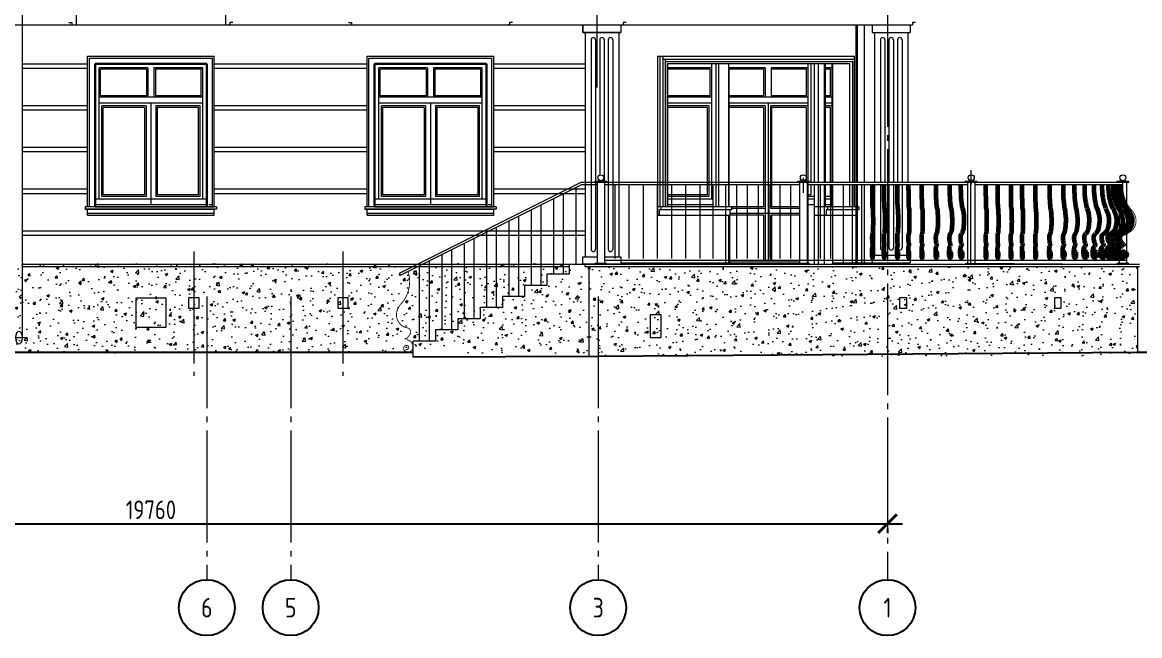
# Model space of a CAD drawing. Header units: millimetres. Extents: x -133165 to 20117, y 15722 to 63536.
# Drawn here: x -79792 to -64805, y 43335 to 51559 of the extents above; entities that cross this region are included whole.
import ezdxf
from ezdxf.enums import TextEntityAlignment as Align

# ---------------------------------------------------------------- set-up
doc = ezdxf.new("R2010")
doc.units = ezdxf.units.MM
doc.header["$PDMODE"] = 3
doc.linetypes.add('GOST2.303 5', pattern=[24, 20, -1.5, 1, -1.5])
doc.layers.get('0').update_dxf_attribs({"lineweight": 15})
doc.layers.get('DefPoints').update_dxf_attribs({"color": 41, "lineweight": 15})
for name, color, linetype, lineweight in [('axis', 7, 'GOST2.303 5', 9), ('doors', 32, 'Continuous', 15), ('friz', 173, 'Continuous', 15), ('wall', 5, 'Continuous', 60)]:
    doc.layers.add(name, color=color, linetype=linetype, lineweight=lineweight)
for name, color, linetype in [('balustrade', 60, 'Continuous'), ('c1', 33, 'Continuous'), ('dim', 250, 'Continuous')]:
    doc.layers.add(name, color=color, linetype=linetype)
doc.styles.add('GOST 2.304', font='CS_Gost2304.shx')
doc.dimstyles.new('SPDS', dxfattribs={"dimscale": 50, "dimtxt": 2.5, "dimasz": 2.5, "dimexe": 1.25, "dimexo": 0.625, "dimtad": 1, "dimdec": 0, "dimrnd": 0.001, "dimtxsty": 'GOST 2.304', "dimblk": 'ARCHTICK', "dimcen": 2.5, "dimdle": 2, "dimadec": 4, "dimazin": 2, "dimtfac": 0.75, "dimtdec": 0, "dimtmove": 1, "dimatfit": 3, "dimfxl": 1, "dimtolj": 1, "dimarcsym": 0})

# ---------------------------------------------------------------- blocks, each defined once
blk = doc.blocks.new('_ArchTick')
at = {"color": 0, "linetype": 'ByBlock', "const_width": 0.15}
blk.add_lwpolyline([(-0.5, -0.5), (0.5, 0.5)], dxfattribs=at)
blk = doc.blocks.new('*D872')
at = {"layer": 'DefPoints', "color": 0, "lineweight": 0, "ltscale": 10}
for p in [(-87947, 44835), (-68187, 44835), (-68187, 44835)]:
    blk.add_point(p, dxfattribs=at)
at = {"layer": 'dim', "color": 0, "lineweight": -2, "ltscale": 10}
for p, q in [((-88147, 44835), (-67987, 44835)), ((-87947, 44897), (-87947, 44960)), ((-68187, 44772), (-68187, 44710))]:
    blk.add_line(p, q, dxfattribs=at)
at = {"layer": 'dim', "color": 0, "lineweight": -2, "ltscale": 10, "xscale": 250, "yscale": 250, "zscale": 250, "rotation": 180}
blk.add_blockref('_ArchTick', (-87947, 44835), dxfattribs=at)
at = {"layer": 'dim', "color": 0, "lineweight": -2, "ltscale": 10, "xscale": 250, "yscale": 250, "zscale": 250}
blk.add_blockref('_ArchTick', (-68187, 44835), dxfattribs=at)
at = {"layer": 'dim', "color": 0, "ltscale": 10, "insert": (-78067, 45022), "char_height": 250, "attachment_point": 5, "style": 'GOST 2.304'}
blk.add_mtext('\\A1;19760', dxfattribs=at)
blk = doc.blocks.new('A$C5A567AD7')
at = {"layer": 'wall', "color": 251, "ltscale": 100, "const_width": 10}
blk.add_lwpolyline([(89, 0, -0.185604), (4, -272, 0.164154), (-63, -391, 0.401799), (62, -567, -0.487781), (98, -637, -0.054114), (65, -680, 0.566041), (70, -710, -0.405124), (127, -804, -0.498628), (39, -842, -0.46591), (30, -781, -0.316922), (68, -776, -0.956284), (45, -817)], format="xyb", dxfattribs=at)

msp = doc.modelspace()

# ---------------------------------------------------------------- hatches: boundary and pattern name
at = {"ltscale": 10}
h = msp.add_hatch(dxfattribs=at)
h.set_pattern_fill('AR-CONC', color=256, scale=2, style=0)
h.set_pattern_definition([(50, (-6670.33, 41.6), (364.3693, -31.8782), [38.1, -419.1]), (355, (-6670.33, 41.6), (-70.4857, 382.1133), [30.48, -335.28]), (100.451, (-6639.97, 38.95), (293.885, 350.2334), [32.38, -356.18]), (46.1842, (-6670.33, 143.2), (542.158, -84.0847), [57.15, -628.65]), (96.6356, (-6625.15, 136.2), (474.8085, 494.851), [48.57, -534.27]), (351.184, (-6670.33, 143.2), (474.8092, 494.8502), [45.72, -502.92]), (21, (-6619.53, 117.8), (303.2298, -204.531), [38.1, -419.1]), (326, (-6619.53, 117.8), (123.604, 368.376), [30.48, -335.28]), (71.4514, (-6594.26, 100.76), (426.833, 163.8457), [32.38, -356.18]), (37.5, (-6670.33, 41.6), (6.1772, 169.11008), [0, -331.216, 0, -340.36, 0, -336.55]), (7.5, (-6670.33, 41.6), (133.63933, 200.36115), [0, -194.056, 0, -323.596, 0, -128.27]), (327.5, (-6783.62, 41.6), (271.1812, -11.45749), [0, -127, 0, -396.24, 0, -525.78]), (317.5, (-6834.42, 41.6), (296.25836, 50.853), [0, -165.1, 0, -263.144, 0, -373.38])])
h.paths.add_polyline_path([(-80449.1, 48326.2), (-72154.5, 48326.2), (-72154.5, 47126.2), (-80449.1, 47126.2)])
h = msp.add_hatch(dxfattribs=at)
h.set_pattern_fill('AR-CONC', color=256, scale=2, style=0)
h.set_pattern_definition([(50, (-6668.25, 0), (364.3693, -31.8782), [38.1, -419.1]), (355, (-6668.25, 0), (-70.4857, 382.1133), [30.48, -335.28]), (100.451, (-6637.9, -2.66), (293.885, 350.2334), [32.38, -356.18]), (46.1842, (-6668.25, 101.6), (542.158, -84.0847), [57.15, -628.65]), (96.6356, (-6623.07, 94.6), (474.8085, 494.851), [48.57, -534.27]), (351.184, (-6668.25, 101.6), (474.8092, 494.8502), [45.72, -502.92]), (21, (-6617.45, 76.2), (303.2298, -204.531), [38.1, -419.1]), (326, (-6617.45, 76.2), (123.604, 368.376), [30.48, -335.28]), (71.4514, (-6592.18, 59.16), (426.833, 163.8457), [32.38, -356.18]), (37.5, (-6668.25, 0), (6.1772, 169.11008), [0, -331.216, 0, -340.36, 0, -336.55]), (7.5, (-6668.25, 0), (133.63933, 200.36115), [0, -194.056, 0, -323.596, 0, -128.27]), (327.5, (-6781.53, 0), (271.1812, -11.45749), [0, -127, 0, -396.24, 0, -525.78]), (317.5, (-6832.33, 0), (296.25836, 50.853), [0, -165.1, 0, -263.144, 0, -373.38])])
h.paths.add_polyline_path([(-72152.4, 48284.6), (-64835.1, 48284.6), (-64835.1, 47084.6), (-72152.4, 47084.6)])

# ---------------------------------------------------------------- linework, layer by layer
for p, q in [((-79792.1, 47331.3), (-79792.1, 55456.7)), ((-79067.2, 51524.6), (-79067.2, 51944.3)), ((-77067.6, 51944.3), (-77067.6, 51524.6)), ((-79167.2, 51558.6), (-79127.2, 51558.6)), ((-79127.2, 51558.6), (-79127.2, 51524.6)), ((-76967.6, 51558.6), (-77007.6, 51558.6)), ((-77007.6, 51558.6), (-77007.6, 51524.6)), ((-75417.2, 51558.6), (-75377.2, 51558.6)), ((-75377.2, 51558.6), (-75377.2, 51524.6)), ((-73217.6, 51558.6), (-73257.6, 51558.6)), ((-73257.6, 51558.6), (-73257.6, 51524.6)), ((-71692.4, 51558.6), (-71732.4, 51558.6)), ((-71732.4, 51558.6), (-71732.4, 51524.6)), ((-67812.4, 51558.6), (-67852.4, 51558.6)), ((-67852.4, 51558.6), (-67852.4, 51524.6)), ((-88632.4, 51524.6), (-67852.4, 51524.6)), ((-85717.4, 51524.6), (-71732.4, 51524.6)), ((-79127.2, 51524.6), (-79107.2, 51524.6)), ((-77007.6, 51524.6), (-77027.6, 51524.6)), ((-75377.2, 51524.6), (-75357.2, 51524.6)), ((-73257.6, 51524.6), (-73277.6, 51524.6)), ((-72272.4, 51524.6), (-72272.4, 51424.6)), ((-72272.4, 51424.6), (-71762.4, 51424.6)), ((-72242.4, 51424.6), (-72242.4, 48414.6)), ((-71792.4, 51424.6), (-71792.4, 48414.6)), ((-71762.4, 51524.6), (-71762.4, 51424.6)), ((-68612.4, 51524.6), (-68612.4, 49414.6)), ((-68587.8, 49414.6), (-68587.8, 51524.6)), ((-68497.8, 49414.6), (-68497.8, 51524.6)), ((-68392.4, 51524.6), (-68392.4, 51424.6)), ((-68392.4, 51424.6), (-67882.4, 51424.6)), ((-68362.4, 51424.6), (-68362.4, 49414.6)), ((-67912.4, 51424.6), (-67912.4, 49414.6)), ((-67882.4, 51524.6), (-67882.4, 51424.6)), ((-72162.4, 51324.6), (-72162.4, 48514.6)), ((-72102.4, 51324.6), (-72102.4, 48514.6)), ((-72047.4, 51324.6), (-72047.4, 49511.7)), ((-71987.4, 51324.6), (-71987.4, 49429)), ((-71932.4, 51324.6), (-71932.4, 48514.6)), ((-71872.4, 51324.6), (-71872.4, 49234.6)), ((-68282.4, 51324.6), (-68282.4, 49414.6)), ((-68222.4, 51324.6), (-68222.4, 49414.6)), ((-68167.4, 51324.6), (-68167.4, 49414.6)), ((-68107.4, 51324.6), (-68107.4, 49414.6)), ((-68052.4, 51324.6), (-68052.4, 49414.6)), ((-67992.4, 51324.6), (-67992.4, 49414.6)), ((-79792.1, 51004.6), (-78917.4, 51004.6)), ((-77217.4, 51004.6), (-75167.4, 51004.6)), ((-73467.4, 51004.6), (-72242.4, 51004.6)), ((-71270.7, 51104.6), (-71270.7, 49074.6)), ((-71141.9, 51004.6), (-71141.9, 49084.6)), ((-68691.3, 51004.6), (-71141.9, 51004.6)), ((-70491.1, 51004.6), (-70491.1, 49084.6)), ((-70454.4, 51004.6), (-70454.4, 49084.6)), ((-70321.1, 51004.6), (-70321.1, 49084.6)), ((-69168.2, 49414.6), (-69168.2, 51004.6)), ((-69110.8, 49414.6), (-69110.8, 51004.6)), ((-69031, 49414.6), (-69031, 51004.6)), ((-68918.9, 49414.6), (-68918.9, 51004.6)), ((-68691.3, 49414.6), (-68691.3, 51004.6)), ((-79792.1, 50944.6), (-78917.4, 50944.6)), ((-77217.4, 50944.6), (-75167.4, 50944.6)), ((-73467.4, 50944.6), (-72242.4, 50944.6)), ((-79792.1, 50444.6), (-78917.4, 50444.6)), ((-79792.1, 50384.6), (-78917.4, 50384.6)), ((-77217.4, 50444.6), (-75167.4, 50444.6)), ((-77217.4, 50384.6), (-75167.4, 50384.6)), ((-73467.4, 50444.6), (-72242.4, 50444.6)), ((-73467.4, 50384.6), (-72242.4, 50384.6)), ((-79792.1, 49884.6), (-78917.4, 49884.6)), ((-79792.1, 49824.6), (-78917.4, 49824.6)), ((-77217.4, 49884.6), (-75167.4, 49884.6)), ((-77217.4, 49824.6), (-75167.4, 49824.6)), ((-73467.4, 49884.6), (-72242.4, 49884.6)), ((-73467.4, 49824.6), (-72242.4, 49824.6)), ((-69315.5, 49274.6), (-69315.5, 49474.6)), ((-67063.9, 49374.6), (-67063.9, 49574.6)), ((-79792.1, 49324.6), (-78917.4, 49324.6)), ((-77217.4, 49324.6), (-75167.4, 49324.6)), ((-74734, 48195.4), (-72295.5, 49414.6)), ((-74720.9, 48168.4), (-72288.4, 49384.6)), ((-73467.4, 49324.6), (-72242.4, 49324.6)), ((-72367.4, 49345.1), (-72367.4, 48314.6)), ((-72295.5, 49414.6), (-65029.7, 49414.6)), ((-72288.4, 49384.6), (-72082.5, 49384.6)), ((-72035.5, 49434.6), (-72112.5, 49424.6)), ((-71952.5, 49424.6), (-72112.5, 49424.6)), ((-72112.5, 49414.6), (-72112.5, 49424.6)), ((-71952.5, 49414.6), (-72112.5, 49414.6)), ((-72082.5, 49414.6), (-72082.5, 48324.6)), ((-71952.5, 49424.6), (-72032.5, 49434.6)), ((-71982.5, 49414.6), (-71982.5, 48324.6)), ((-71982.5, 49384.6), (-69365.5, 49384.6)), ((-71952.5, 49414.6), (-71952.5, 49424.6)), ((-71845.7, 49384.6), (-71845.7, 48391)), ((-71655.7, 49384.6), (-71655.7, 48391)), ((-71465.7, 49384.6), (-71465.7, 48391)), ((-71275.7, 49384.6), (-71275.7, 48391)), ((-71085.7, 49384.6), (-71085.7, 48391)), ((-70895.7, 49384.6), (-70895.7, 48391)), ((-70705.7, 49384.6), (-70705.7, 48391)), ((-70529.2, 49384.6), (-70529.2, 48391)), ((-70361.1, 49384.6), (-70361.1, 48334.6)), ((-70213.2, 49384.6), (-70213.2, 48391)), ((-70069.6, 49384.6), (-70069.6, 48391)), ((-69921.8, 49384.6), (-69921.8, 48391)), ((-69778.2, 49384.6), (-69778.2, 48391)), ((-69630.5, 49384.6), (-69630.5, 48391)), ((-69486.8, 49384.6), (-69486.8, 48391)), ((-69318.5, 49434.6), (-69395.5, 49424.6)), ((-69235.5, 49424.6), (-69395.5, 49424.6)), ((-69395.5, 49414.6), (-69395.5, 49424.6)), ((-69235.5, 49414.6), (-69395.5, 49414.6)), ((-69365.5, 49414.6), (-69365.5, 48324.6)), ((-69235.5, 49424.6), (-69315.5, 49434.6)), ((-69265.5, 49414.6), (-69265.5, 48324.6)), ((-69265.5, 49384.6), (-67113.9, 49384.6)), ((-69235.5, 49414.6), (-69235.5, 49424.6)), ((-69168.2, 48314.6), (-69168.2, 49384.6)), ((-69110.8, 48314.6), (-69110.8, 49384.6)), ((-69090.2, 49384.6, 6.9), (-69090.2, 48391, 6.9)), ((-69031, 48314.6), (-69031, 49384.6)), ((-68950.2, 49384.6, 6.9), (-68950.2, 48391, 6.9)), ((-68918.9, 49084.6), (-68918.9, 49384.6)), ((-68784.1, 49384.6), (-68784.1, 48314.6)), ((-68691.3, 49084.6), (-68691.3, 49384.6)), ((-68660.1, 49384.6), (-68660.1, 48314.6)), ((-68612.4, 49384.6), (-68612.4, 49084.6)), ((-68587.8, 48334.6), (-68587.8, 49384.6)), ((-68536.1, 49384.6), (-68536.1, 48314.6)), ((-68497.8, 48334.6), (-68497.8, 49384.6)), ((-68362.4, 49384.6), (-68362.4, 49144.6)), ((-68282.4, 49384.6), (-68282.4, 49144.6)), ((-68222.4, 49384.6), (-68222.4, 49144.6)), ((-68167.4, 49384.6), (-68167.4, 49144.6)), ((-68107.4, 49384.6), (-68107.4, 49144.6)), ((-68052.4, 49384.6), (-68052.4, 49144.6)), ((-67992.4, 49384.6), (-67992.4, 49144.6)), ((-67912.4, 49384.6), (-67912.4, 49144.6)), ((-67066.9, 49434.6), (-67143.9, 49424.6)), ((-66983.9, 49424.6), (-67143.9, 49424.6)), ((-67143.9, 49414.6), (-67143.9, 49424.6)), ((-66983.9, 49414.6), (-67143.9, 49414.6)), ((-67113.9, 49414.6), (-67113.9, 48324.6)), ((-67070.2, 48323.8), (-67070.2, 49414.6)), ((-66983.9, 49424.6), (-67063.9, 49434.6)), ((-67013.9, 49414.6), (-67013.9, 48324.6)), ((-67013.9, 49384.6), (-65029.7, 49384.6)), ((-66983.9, 49414.6), (-66983.9, 49424.6)), ((-65032.7, 49434.6), (-65109.7, 49424.6)), ((-64949.7, 49424.6), (-65109.7, 49424.6)), ((-65109.7, 49414.6), (-65109.7, 49424.6)), ((-64949.7, 49414.6), (-65109.7, 49414.6)), ((-65079.7, 49384.6), (-65079.7, 48324.6)), ((-64949.7, 49424.6), (-65029.7, 49434.6)), ((-65029.7, 49384.6), (-65029.7, 49414.6)), ((-64979.7, 49414.6), (-64979.7, 48324.6)), ((-64949.7, 49414.6), (-64949.7, 49424.6)), ((-79792.1, 49264.6), (-78917.4, 49264.6)), ((-77217.4, 49264.6), (-75167.4, 49264.6)), ((-73467.4, 49264.6), (-72242.4, 49264.6)), ((-72667.4, 49195.1), (-72667.4, 48184.6)), ((-72537.4, 49260.1), (-72537.4, 48184.6)), ((-71872.4, 49304.6), (-71872.4, 48514.6)), ((-68918.9, 48314.6), (-68918.9, 49194.6)), ((-68362.4, 49194.6), (-68362.4, 48434.6)), ((-68282.4, 49194.6), (-68282.4, 48534.6)), ((-68222.4, 49194.6), (-68222.4, 48534.6)), ((-68167.4, 49194.6), (-68167.4, 48534.6)), ((-68107.4, 49194.6), (-68107.4, 48534.6)), ((-68052.4, 49194.6), (-68052.4, 48534.6)), ((-67992.4, 49194.6), (-67992.4, 48534.6)), ((-67912.4, 49194.6), (-67912.4, 48434.6)), ((-78947.4, 49084.8), (-78947.4, 49054.8)), ((-78817.4, 49084.6), (-78947.4, 49084.6)), ((-77187.4, 49084.6), (-78947.4, 49084.6)), ((-77917.4, 49054.8), (-78947.4, 49054.8)), ((-77187.4, 49054.8), (-78947.4, 49054.8)), ((-78947.4, 49054.6), (-77217.4, 49054.6)), ((-78817.4, 49084.6), (-77317.4, 49084.6)), ((-77317.4, 49084.6), (-77217.4, 49084.6)), ((-77187.4, 49084.8), (-77187.4, 49054.8)), ((-75197.4, 49084.6), (-75197.4, 49054.6)), ((-73437.4, 49084.5), (-75197.4, 49084.5)), ((-73437.4, 49054.6), (-75197.4, 49054.6)), ((-75197.4, 49054.5), (-73467.4, 49054.5)), ((-75067.4, 49084.6), (-75167.4, 49084.6)), ((-75167.4, 49054.6), (-73467.4, 49054.6)), ((-75067.4, 49084.6), (-73567.4, 49084.6)), ((-73567.4, 49084.6), (-73467.4, 49084.6)), ((-73437.4, 49084.6), (-73437.4, 49054.6)), ((-72967.4, 49045.1), (-72967.4, 48034.6)), ((-72837.4, 49110.1), (-72837.4, 48034.6)), ((-70281.1, 49084.6), (-71270.7, 49084.6)), ((-71270.7, 49084.6), (-71270.7, 48974.6)), ((-71250.7, 49044.6), (-71250.7, 48974.6)), ((-70281.1, 49044.6), (-71250.7, 49044.6)), ((-71240.7, 49154.6), (-71240.7, 49084.6)), ((-71226.8, 49084.6), (-71226.8, 49044.6)), ((-71201.4, 49154.6), (-71201.4, 49084.6)), ((-71171.6, 49154.6), (-71171.6, 49084.6)), ((-71141.9, 49154.6), (-71141.9, 49084.6)), ((-70301.1, 49044.6), (-70301.1, 48974.6)), ((-70281.1, 49084.6), (-70281.1, 49044.6)), ((-69615.1, 49144.6), (-69615.1, 49144.6)), ((-69609.1, 49144.6), (-69609.1, 49144.6)), ((-68572.4, 49084.6), (-69168.2, 49084.6)), ((-68572.4, 49044.6), (-69011, 49044.6)), ((-69011, 49044.6), (-69011, 48974.6)), ((-68991, 49084.6), (-68991, 49044.6)), ((-68612.4, 49144.6), (-68612.4, 49024.6)), ((-68612.4, 49144.6), (-68612.4, 48334.6)), ((-68592.4, 49044.6), (-68592.4, 48974.6)), ((-68572.4, 49084.6), (-68572.4, 49044.6)), ((-78917.4, 48999.6), (-77217.4, 48999.6)), ((-78917.4, 48974.6), (-77217.4, 48974.6)), ((-75167.4, 48999.6), (-73467.4, 48999.6)), ((-75167.4, 48974.6), (-73467.4, 48974.6)), ((-73267.4, 48895.1), (-73267.4, 47884.6)), ((-73137.4, 48960.1), (-73137.4, 47884.6)), ((-71270.7, 48974.6), (-70301.1, 48974.6)), ((-70321.1, 48974.6), (-70321.1, 48334.6)), ((-69168.2, 48974.6), (-68592.4, 48974.6)), ((-79792.1, 48764.6), (-72242.4, 48764.6)), ((-73567.4, 48745.1), (-73567.4, 47734.6)), ((-73437.4, 48810.1), (-73437.4, 47734.6)), ((-79792.1, 48704.6), (-72242.4, 48704.6)), ((-73867.4, 48595.1), (-73867.4, 47584.6)), ((-73737.4, 48660.1), (-73737.4, 47584.6)), ((-74167.4, 48445.1), (-74167.4, 47434.6)), ((-74037.4, 48510.1), (-74037.4, 47434.6)), ((-68392.4, 48434.6), (-68392.4, 48334.6)), ((-68392.4, 48434.6), (-67882.4, 48434.6)), ((-67882.4, 48434.6), (-67882.4, 48334.6)), ((-79792.1, 48314.6), (-64805.1, 48314.6)), ((-79792.1, 48284.6), (-72452.4, 48284.6)), ((-74467.4, 48295.1), (-74467.4, 47284.6)), ((-74337.4, 48360.1), (-74337.4, 47284.6)), ((-72242.5, 48284.6), (-72242.5, 48314.6)), ((-72242.5, 48284.6), (-64805.1, 48284.6)), ((-72192.4, 48284.6), (-72192.4, 47083.6)), ((-72182.4, 48284.6), (-64805.1, 48284.6)), ((-71982.5, 48371), (-64979.7, 48371)), ((-71762.4, 48334.6), (-69365.5, 48334.6)), ((-68925.8, 48334.6), (-67912.4, 48334.6)), ((-68392.4, 48334.6), (-67882.4, 48334.6)), ((-67139.8, 48328.4), (-65185.1, 48317.8)), ((-64835.1, 48284.6), (-64835.1, 47134.6)), ((-74720.9, 48168.4), (-74734, 48195.4)), ((-73052.4, 47884.6), (-73352.4, 47884.6)), ((-73352.4, 47884.6), (-73352.4, 47734.6)), ((-73352.4, 47734.6), (-73652.4, 47734.6)), ((-73652.4, 47734.6), (-73652.4, 47584.6)), ((-73652.4, 47584.6), (-73952.4, 47584.6)), ((-73952.4, 47584.6), (-73952.4, 47434.6)), ((-73952.4, 47434.6), (-74252.4, 47434.6)), ((-74252.4, 47434.6), (-74252.4, 47284.6)), ((-79922.9, 47331.3), (-79747.9, 47331.3)), ((-79762.1, 47238.4), (-79762.1, 47238)), ((-74252.4, 47284.6), (-74552.4, 47284.6)), ((-74552.4, 47284.6), (-74552.4, 47074.6)), ((-74552.4, 47284.6), (-74552.4, 47074.6))]:
    msp.add_line(p, q, dxfattribs=at)
for points in [[(-72272.4, 51524.6), (-71762.4, 51524.6), (-71762.4, 51424.6), (-72272.4, 51424.6)], [(-71952.5, 49424.6), (-72112.5, 49424.6), (-72112.5, 49414.6), (-71952.5, 49414.6)], [(-69235.5, 49424.6), (-69395.5, 49424.6), (-69395.5, 49414.6), (-69235.5, 49414.6)], [(-66983.9, 49424.6), (-67143.9, 49424.6), (-67143.9, 49414.6), (-66983.9, 49414.6)], [(-64949.7, 49424.6), (-65109.7, 49424.6), (-65109.7, 49414.6), (-64949.7, 49414.6)], [(-71952.5, 48324.6), (-72112.5, 48324.6), (-72112.5, 48314.6), (-71952.5, 48314.6)], [(-69235.5, 48324.6), (-69395.5, 48324.6), (-69395.5, 48314.6), (-69235.5, 48314.6)], [(-64949.7, 48324.6), (-65109.7, 48324.6), (-65109.7, 48314.6), (-64949.7, 48314.6)], [(-78267.4, 47864.6), (-77867.4, 47864.6), (-77867.4, 47464.6), (-78267.4, 47464.6)], [(-77562.4, 47724.6), (-77422.4, 47724.6), (-77422.4, 47864.6), (-77562.4, 47864.6)], [(-75562.4, 47724.6), (-75422.4, 47724.6), (-75422.4, 47864.6), (-75562.4, 47864.6)], [(-68027.4, 47724.6), (-67927.4, 47724.6), (-67927.4, 47864.6), (-68027.4, 47864.6)], [(-65947.8, 47724.6), (-65857.4, 47724.6), (-65857.4, 47864.6), (-65947.8, 47864.6)], [(-71372.4, 47334.6), (-71222.4, 47334.6), (-71222.4, 47634.6), (-71372.4, 47634.6)]]:
    msp.add_lwpolyline(points, close=True, dxfattribs=at)
at = {"ltscale": 10, "const_width": 11.5}
for points in [[(-65029.7, 49374.6, 0.185604), (-64931.8, 49062.1, -0.1641541), (-64854.9, 48924.7, -0.401799), (-64998.3, 48722.3, 0.4877809), (-65039.6, 48642.5, 0.054114), (-65001.4, 48593.1, -0.5660408), (-65007.5, 48557.8, 0.4051239), (-65072.6, 48450.1, 0.498628), (-64971.4, 48406.1, 0.4659096), (-64961.9, 48477, 0.3169223), (-65005.2, 48482.3, 0.9562841), (-64978.9, 48434.7)], [(-74617.3, 48220.2, -0.2477647), (-74695.6, 47801.4, 0.1641541), (-74772.4, 47664, 0.401799), (-74629, 47461.6, -0.4877809), (-74587.8, 47381.8, -0.054114), (-74625.9, 47332.4, 0.5660408), (-74619.9, 47297, -0.4051239), (-74554.7, 47189.4, -0.498628), (-74655.9, 47145.4, -0.4659096), (-74665.5, 47216.3, -0.3169223), (-74622.1, 47221.6, -0.9562841), (-74648.4, 47174)]]:
    msp.add_lwpolyline(points, format="xyb", dxfattribs=at)
at = {"ltscale": 10}
for points in [[(-71982.5, 48414.6), (-71762.4, 48414.6), (-71762.4, 48314.6), (-72272.4, 48314.6), (-72272.4, 48414.6), (-72082.5, 48414.6)], [(-73052.4, 47884.6), (-73052.4, 48034.6), (-72752.4, 48034.6), (-72752.4, 48184.6), (-72452.4, 48184.6), (-72452.4, 48314.6)]]:
    msp.add_lwpolyline(points, dxfattribs=at)
for centre in [(-72032.5, 49474.6), (-69315.5, 49474.6), (-67063.9, 49474.6), (-65029.7, 49474.6)]:
    msp.add_circle(centre, 40, dxfattribs=at)
for centre, start, end in [((-72132.4, 51324.6), 0, 180), ((-72017.4, 51324.6), 0, 180), ((-71902.4, 51324.6), 0, 180), ((-68252.4, 51324.6), 0, 180), ((-68137.4, 51324.6), 0, 180), ((-68022.4, 51324.6), 0, 180), ((-72132.4, 48514.6), 180, 0), ((-71902.4, 48514.6), 180, 0), ((-68252.4, 48534.6), 180, 0), ((-68137.4, 48534.6), 180, 0), ((-68022.4, 48534.6), 180, 0)]:
    msp.add_arc(centre, 30, start, end, dxfattribs=at)
at = {"ltscale": 10, "extrusion": (0, 0, -1)}
msp.add_ellipse((-79837.1, 47331.3), major_axis=(0, 83.7), ratio=0.5374582, start_param=3.1415927, end_param=9.424778, dxfattribs=at)
at = {"layer": 'axis', "color": 147, "lineweight": 0, "ltscale": 75}
for p, q in [((-72080.3, 50685), (-72080.3, 56187.8)), ((-68187.4, 55258.2), (-68187.4, 44084.6)), ((-77492.4, 48484.6), (-77492.4, 46819.1)), ((-75492.4, 48484.6), (-75492.4, 46819.1)), ((-77317.4, 47884.6), (-77317.4, 44084.6)), ((-76192.4, 47884.6), (-76192.4, 44084.6)), ((-72067.4, 47884.6), (-72067.4, 44084.6))]:
    msp.add_line(p, q, dxfattribs=at)
at = {"layer": 'axis', "color": 3, "linetype": 'Continuous', "lineweight": 25, "ltscale": 75}
for centre in [(-77317.4, 43709.6), (-76192.4, 43709.6), (-72067.4, 43709.6), (-68187.4, 43709.6)]:
    msp.add_circle(centre, 375, dxfattribs=at)
at = {"layer": 'c1', "color": 37, "ltscale": 100, "true_color": 0x826140}
for p, q in [((-78722.5, 49184.6), (-78726.4, 49184.6)), ((-74972.5, 49184.6), (-74976.4, 49184.6))]:
    msp.add_line(p, q, dxfattribs=at)
at = {"layer": 'doors', "ltscale": 100}
for p, q in [((-71139.3, 51004.6), (-71139.3, 50949.6)), ((-70549.2, 51004.6), (-70549.2, 49189.6)), ((-69256.9, 51004.6), (-69256.9, 48334.6)), ((-69214.5, 51004.6), (-69214.5, 49414.6)), ((-69025, 51004.6), (-69025, 50124.8)), ((-68935.4, 51004.6), (-68935.4, 50574.6)), ((-68935.4, 51004.6), (-68935.4, 49414.6)), ((-78762.4, 50554.6), (-78762.4, 50949.6)), ((-78107.4, 50949.6), (-78762.4, 50949.6)), ((-78762.4, 49189.6), (-78762.4, 50949.6)), ((-78742.4, 50574.6), (-78742.4, 50929.6)), ((-78127.4, 50929.6), (-78742.4, 50929.6)), ((-78127.4, 50929.6), (-78127.4, 50574.6)), ((-78107.4, 50949.6), (-78107.4, 50554.6)), ((-78027.4, 50949.6), (-78027.4, 50554.6)), ((-77372.4, 50949.6), (-78027.4, 50949.6)), ((-78007.4, 50929.6), (-78007.4, 50574.6)), ((-77391, 50929.6), (-78007.4, 50929.6)), ((-77392.4, 50574.6), (-77392.4, 50929.6)), ((-77372.4, 50474.6), (-77372.4, 50949.6)), ((-77372.4, 50554.6), (-77372.4, 50949.6)), ((-75012.4, 49189.6), (-75012.4, 50949.6)), ((-75012.4, 50554.6), (-75012.4, 50949.6)), ((-74357.4, 50949.6), (-75012.4, 50949.6)), ((-74992.4, 50574.6), (-74992.4, 50929.6)), ((-74377.4, 50929.6), (-74992.4, 50929.6)), ((-74377.4, 50929.6), (-74377.4, 50574.6)), ((-74357.4, 50949.6), (-74357.4, 50554.6)), ((-74277.4, 50949.6), (-74277.4, 50554.6)), ((-73622.4, 50949.6), (-74277.4, 50949.6)), ((-74257.4, 50929.6), (-74257.4, 50574.6)), ((-73641, 50929.6), (-74257.4, 50929.6)), ((-73642.4, 50574.6), (-73642.4, 50929.6)), ((-73622.4, 50554.6), (-73622.4, 50949.6)), ((-73622.4, 50474.6), (-73622.4, 50949.6)), ((-70549.2, 50949.6), (-71139.3, 50949.6)), ((-70569.2, 50929.6), (-71139.3, 50929.6)), ((-71139.3, 50929.6), (-71139.3, 49084.6)), ((-70569.2, 50929.6), (-70569.2, 50574.6)), ((-70321.1, 50949.6), (-69826.1, 50949.6)), ((-69826.1, 50949.6), (-70321.1, 50949.6)), ((-69848.6, 50929.6), (-70315.4, 50929.6)), ((-70315.4, 50929.6), (-70315.4, 49084.6)), ((-69848.6, 50929.6), (-69848.6, 50574.6)), ((-69826.1, 50949.6), (-69826.1, 50554.6)), ((-69746.1, 50949.6), (-69256.9, 50949.6)), ((-69256.9, 50949.6), (-69746.1, 50949.6)), ((-69746.1, 50949.6), (-69746.1, 50554.6)), ((-69276.9, 50929.6), (-69746.1, 50929.6)), ((-69276.9, 50929.6), (-69276.9, 50574.6)), ((-68935.4, 50949.6), (-69025, 50949.6)), ((-68955.4, 50929.6), (-69025, 50929.6)), ((-68955.4, 50929.6), (-68955.4, 50574.6)), ((-77372.4, 50554.6), (-78762.4, 50554.6)), ((-78127.4, 50574.6), (-78742.4, 50574.6)), ((-77392.4, 50574.6), (-78007.4, 50574.6)), ((-73622.4, 50554.6), (-75012.4, 50554.6)), ((-74377.4, 50574.6), (-74992.4, 50574.6)), ((-73642.4, 50574.6), (-74257.4, 50574.6)), ((-70569.2, 50574.6), (-71141.9, 50574.6)), ((-70549.2, 50554.6), (-71141.9, 50554.6)), ((-69848.6, 50574.6), (-70321.1, 50574.6)), ((-69256.9, 50554.6), (-70321.1, 50554.6)), ((-69276.9, 50574.6), (-69746.1, 50574.6)), ((-68955.4, 50574.6), (-69031, 50574.6)), ((-68935.4, 50554.6), (-69031, 50554.6)), ((-77372.4, 50474.6), (-78762.4, 50474.6)), ((-78132.4, 50438.6), (-78726.4, 50438.6)), ((-78132.4, 50438.6), (-78726.4, 50438.6)), ((-78726.4, 49225.6), (-78726.4, 50438.6)), ((-78706.4, 49907.1), (-78706.4, 50418.6)), ((-78152.4, 50418.6), (-78706.4, 50418.6)), ((-78152.4, 50418.6), (-78706.4, 50418.6)), ((-78152.4, 50418.6), (-78152.4, 49907.1)), ((-78132.4, 50438.6), (-78132.4, 49225.6)), ((-78067.4, 50474.6), (-78067.4, 49109.6)), ((-78002.4, 50438.6), (-78002.4, 49225.6)), ((-77408.4, 50438.6), (-78002.4, 50438.6)), ((-77408.4, 50438.6), (-78002.4, 50438.6)), ((-77982.4, 50418.6), (-77982.4, 49907.1)), ((-77428.4, 50418.6), (-77982.4, 50418.6)), ((-77428.4, 50418.6), (-77982.4, 50418.6)), ((-77428.4, 49907.1), (-77428.4, 50418.6)), ((-77408.4, 49225.6), (-77408.4, 50438.6)), ((-77372.4, 49189.6), (-77372.4, 50474.6)), ((-73622.4, 50474.6), (-75012.4, 50474.6)), ((-74976.4, 49225.6), (-74976.4, 50438.6)), ((-74382.4, 50438.6), (-74976.4, 50438.6)), ((-74382.4, 50438.6), (-74976.4, 50438.6)), ((-74956.4, 49907.1), (-74956.4, 50418.6)), ((-74402.4, 50418.6), (-74956.4, 50418.6)), ((-74402.4, 50418.6), (-74956.4, 50418.6)), ((-74402.4, 50418.6), (-74402.4, 49907.1)), ((-74382.4, 50438.6), (-74382.4, 49225.6)), ((-74317.4, 50474.6), (-74317.4, 49109.6)), ((-74252.4, 50438.6), (-74252.4, 49225.6)), ((-73658.4, 50438.6), (-74252.4, 50438.6)), ((-73658.4, 50438.6), (-74252.4, 50438.6)), ((-74232.4, 50418.6), (-74232.4, 49907.1)), ((-73678.4, 50418.6), (-74232.4, 50418.6)), ((-73678.4, 50418.6), (-74232.4, 50418.6)), ((-73678.4, 49907.1), (-73678.4, 50418.6)), ((-73658.4, 49225.6), (-73658.4, 50438.6)), ((-73622.4, 49189.6), (-73622.4, 50474.6)), ((-70549.2, 50474.6), (-71141.9, 50474.6)), ((-70585.2, 50438.6), (-71141.9, 50438.6)), ((-70605.2, 50418.6), (-71141.9, 50418.6)), ((-70605.2, 50418.6), (-70605.2, 49907.1)), ((-70605.2, 50418.6), (-70605.2, 49245.6)), ((-70585.2, 50438.6), (-70585.2, 49244.6)), ((-70585.2, 50438.6), (-70585.2, 49225.6)), ((-69256.9, 50474.6), (-70321.1, 50474.6)), ((-69828.6, 50438.6), (-70321.1, 50438.6)), ((-69848.6, 50418.6), (-70321.1, 50418.6)), ((-69848.6, 50418.6), (-69848.6, 49907.1)), ((-69848.6, 50418.6), (-69848.6, 49084.6)), ((-69828.6, 50438.6), (-69828.6, 49907.1)), ((-69828.6, 50438.6), (-69828.6, 49084.6)), ((-69786.1, 50474.6), (-69786.1, 48354.6)), ((-69751.9, 49064.6), (-69751.9, 50438.6)), ((-69256.9, 50438.6), (-69751.9, 50438.6)), ((-69276.9, 50418.6), (-69743.7, 50418.6)), ((-69743.7, 50418.6), (-69743.7, 49907.1)), ((-69743.7, 50418.6), (-69743.7, 49084.6)), ((-69276.9, 50418.6), (-69276.9, 49414.6)), ((-68935.4, 50474.6), (-69031, 50474.6)), ((-68935.4, 50438.6), (-69031, 50438.6)), ((-68955.4, 50418.6), (-69031, 50418.6)), ((-69025, 50474.6), (-69025, 49414.6)), ((-68955.4, 50418.6), (-68955.4, 49414.6)), ((-78706.4, 49245.6), (-78706.4, 49937.1)), ((-78152.4, 49937.1), (-78152.4, 49245.6)), ((-77982.4, 49937.1), (-77982.4, 49245.6)), ((-77428.4, 49245.6), (-77428.4, 49937.1)), ((-74956.4, 49245.6), (-74956.4, 49937.1)), ((-74402.4, 49937.1), (-74402.4, 49245.6)), ((-74232.4, 49937.1), (-74232.4, 49245.6)), ((-73678.4, 49245.6), (-73678.4, 49937.1)), ((-69276.9, 49887.1), (-69276.9, 49414.6)), ((-68935.4, 49887.1), (-68935.4, 49414.6)), ((-69025, 49598), (-69025, 49414.6)), ((-69256.9, 49414.6), (-69256.9, 49334.6)), ((-69214.5, 49384.6), (-69214.5, 49245.6)), ((-69025, 49384.6), (-69025, 49084.6)), ((-69025, 49384.6), (-69025, 49334.6)), ((-68955.4, 49384.6), (-68955.4, 49225.6)), ((-68935.4, 49384.6), (-68935.4, 49084.6)), ((-68935.4, 49384.6), (-68935.4, 49084.6)), ((-77317.4, 49189.6), (-78817.4, 49189.6)), ((-78132.4, 49225.6), (-78726.4, 49225.6)), ((-78152.4, 49245.6), (-78706.4, 49245.6)), ((-77408.4, 49225.6), (-78002.4, 49225.6)), ((-77428.4, 49245.6), (-77982.4, 49245.6)), ((-73567.4, 49189.6), (-75067.4, 49189.6)), ((-74382.4, 49225.6), (-74976.4, 49225.6)), ((-74402.4, 49245.6), (-74956.4, 49245.6)), ((-73658.4, 49225.6), (-74252.4, 49225.6)), ((-73678.4, 49245.6), (-74232.4, 49245.6)), ((-70605.2, 49245.6), (-71141.9, 49245.6)), ((-70585.2, 49225.6), (-71141.9, 49225.6)), ((-70529.2, 49189.6), (-71141.9, 49189.6)), ((-69848.6, 49249.6), (-69848.6, 49244.6)), ((-69848.6, 49194.6), (-69848.6, 49144.6)), ((-69828.6, 49249.6), (-69828.6, 49244.6)), ((-69828.6, 49194.6), (-69828.6, 48354.6)), ((-69828.6, 49194.6), (-69828.6, 49144.6)), ((-69786.1, 49194.6), (-69786.1, 49144.6)), ((-69751.9, 49244.6), (-69751.9, 49269.6)), ((-69751.9, 49144.6), (-69751.9, 49194.6)), ((-69743.7, 49249.6), (-69743.7, 49244.6)), ((-69743.7, 49194.6), (-69743.7, 49084.6)), ((-69743.7, 49194.6), (-69743.7, 49144.6)), ((-69214.5, 49245.6), (-69265.5, 49245.6)), ((-69168.2, 49225.6), (-69265.5, 49225.6)), ((-69168.2, 49189.6), (-69265.5, 49189.6)), ((-68955.4, 49225.6), (-69031, 49225.6)), ((-68935.4, 49189.6), (-69031, 49189.6)), ((-69848.6, 49084.6), (-70281.1, 49084.6)), ((-69828.6, 49064.6), (-70281.1, 49064.6)), ((-69365.5, 49064.6), (-69751.9, 49064.6)), ((-69365.5, 49084.6), (-69743.7, 49084.6)), ((-70305, 48974.6), (-70305, 48314.6)), ((-69365.5, 48994.9), (-70301.1, 48994.9)), ((-69848.6, 48974.9), (-70301.1, 48974.9)), ((-69848.6, 48974.9), (-69848.6, 48354.6)), ((-69751.9, 48354.6), (-69751.9, 48974.9)), ((-69365.5, 48974.9), (-69751.9, 48974.9)), ((-69743.7, 48974.9), (-69743.7, 48354.6)), ((-69365.5, 48354.6), (-70305, 48354.6))]:
    msp.add_line(p, q, dxfattribs=at)
for points in [[(-77317.4, 49109.6), (-78817.4, 49109.6)], [(-77242.4, 49109.6), (-77292.4, 49109.6)], [(-73567.4, 49109.6), (-75067.4, 49109.6)], [(-73492.4, 49109.6), (-73542.4, 49109.6)], [(-70529.2, 49109.6), (-71141.9, 49109.6)], [(-69168.2, 49109.6), (-69265.5, 49109.6)], [(-68935.4, 49109.6), (-69031, 49109.6)]]:
    msp.add_lwpolyline(points, dxfattribs=at)
at = {"layer": 'friz', "ltscale": 50}
for p, q in [((-78917.4, 51104.6), (-77217.4, 51104.6)), ((-78917.4, 49084.6), (-78917.4, 51104.6)), ((-78892.4, 49084.6), (-78892.4, 51079.6)), ((-78892.4, 51079.6), (-77242.4, 51079.6)), ((-77242.4, 49084.6), (-77242.4, 51079.6)), ((-77217.4, 49084.6), (-77217.4, 51104.6)), ((-75167.4, 51104.6), (-73467.4, 51104.6)), ((-75167.4, 49084.5), (-75167.4, 51104.6)), ((-75142.4, 49084.6), (-75142.4, 51079.6)), ((-75142.4, 51079.6), (-73492.4, 51079.6)), ((-73492.4, 49084.6), (-73492.4, 51079.6)), ((-73467.4, 49084.5), (-73467.4, 51104.6)), ((-71270.7, 51104.6), (-68631.3, 51104.6)), ((-71240.7, 51104.6), (-71240.7, 49084.6)), ((-71201.4, 51104.6), (-71201.4, 49084.6)), ((-71201.4, 51064.6), (-68631.3, 51064.6)), ((-71171.6, 51064.6), (-71171.6, 49084.6)), ((-71171.6, 51034.6), (-68651.3, 51034.6)), ((-68651.3, 49414.6), (-68651.3, 51034.6)), ((-68631.3, 49414.6), (-68631.3, 51104.6)), ((-68651.3, 49084.6), (-68651.3, 49384.6)), ((-68631.3, 49084.6), (-68631.3, 49384.6)), ((-78917.4, 48974.6), (-78917.4, 49054.8)), ((-77217.4, 48974.6), (-77217.4, 49054.8)), ((-75167.4, 48974.6), (-75167.4, 49054.6)), ((-73467.4, 48974.6), (-73467.4, 49054.6)), ((-71270.7, 49084.6), (-71270.7, 48974.6))]:
    msp.add_line(p, q, dxfattribs=at)
at = {"layer": 'friz', "lineweight": 30, "ltscale": 50}
for p, q in [((-78817.4, 49084.6), (-78817.4, 51004.6)), ((-78817.4, 51004.6), (-77317.4, 51004.6)), ((-77317.4, 49084.6), (-77317.4, 51004.6)), ((-75067.4, 49084.6), (-75067.4, 51004.6)), ((-75067.4, 51004.6), (-73567.4, 51004.6)), ((-73567.4, 49084.6), (-73567.4, 51004.6))]:
    msp.add_line(p, q, dxfattribs=at)
at = {"layer": 'wall', "color": 5, "lineweight": -2, "ltscale": 100}
for p, q in [((-80447, 47134.6), (-74552.4, 47134.6)), ((-74552.4, 47074.6), (-72067.4, 47084.1)), ((-72067.4, 47084.1), (-64835.1, 47134.6)), ((-64835.1, 47134.6), (-61152.6, 47134.6))]:
    msp.add_line(p, q, dxfattribs=at)

# ---------------------------------------------------------------- block references
at = {"layer": 'balustrade', "ltscale": 100, "yscale": 1.149999999994179, "zscale": 1.15}
for p, xscale in [((-68385, 49374.6, 3.5), -0.05842000001575798), ((-68227, 49374.6, 3.4), -0.05842000001575798), ((-68049.1, 49374.6), -0.05842000001575798), ((-67898.3, 49374.6, 3.4), -0.05842000001575798), ((-67720.4, 49374.6), -0.05842000001575798), ((-67720.4, 49374.6), -0.05842000001575798), ((-67720.4, 49374.6), -0.05842000001575798), ((-67521.7, 49374.6), -0.1524000000208616), ((-67333.7, 49374.6), -0.2031999999890104), ((-67179.2, 49374.6), -0.2539999999571592), ((-66861.4, 49374.6), -0.05842000001575798), ((-66861.4, 49374.6), -0.05842000001575798), ((-66861.4, 49374.6), -0.05842000001575798), ((-66703.4, 49374.6), -0.05842000001575798), ((-66525.5, 49374.6, -3.5), -0.05842000001575798), ((-66525.5, 49374.6, -3.5), -0.05842000001575798), ((-66525.5, 49374.6, -3.5), -0.05842000001575798), ((-66374.7, 49374.6), -0.05842000001575798), ((-66196.8, 49374.6, -3.5), -0.05842000001575798), ((-66196.8, 49374.6, -3.5), -0.05842000001575798), ((-66196.8, 49374.6, -3.5), -0.05842000001575798), ((-65998.1, 49374.6, -3.5), -0.1524000000208616), ((-65810.1, 49374.6, -3.5), -0.2031999999890104), ((-65655.6, 49374.6, -3.5), -0.2539999999571592), ((-65507.9, 49374.6, -3.5), -0.3810000000521541), ((-65374.8, 49374.6, -3.5), -0.4600000000209548), ((-65254.7, 49374.6, -3.5), -0.5750000000116415), ((-65160.1, 49374.6, -3.5), -0.6899999999441206), ((-65085.4, 49374.6, -3.5), -0.8050000000512227), ((-65022.2, 49374.6, -3.5), -0.9199999999254942), ((-64971, 49374.6, -3.5), -1.035000000032596)]:
    msp.add_blockref('A$C5A567AD7', p, dxfattribs=dict(at, xscale=xscale))

# ---------------------------------------------------------------- texts
at = {"layer": 'axis', "color": 3, "linetype": 'Continuous', "lineweight": 25, "ltscale": 75, "style": 'GOST 2.304'}
for s, p in [('6', (-77317.4, 43709.6)), ('5', (-76192.4, 43709.6)), ('3', (-72067.4, 43709.6)), ('1', (-68187.4, 43709.6))]:
    msp.add_text(s, height=262.5, dxfattribs=at).set_placement(p, align=Align.MIDDLE_CENTER)

# ---------------------------------------------------------------- dimensions: what is measured, and where the dimension line sits
at = {"layer": 'dim', "ltscale": 10}
dim = msp.add_linear_dim(base=(-68187.4, 44834.6), p1=(-87947.4, 44834.6), p2=(-68187.4, 44834.6), dimstyle='SPDS', override={"dimscale": 100, "dimfxl": 1.5}, dxfattribs=at)
dim.commit()
dim.dimension.update_dxf_attribs({"geometry": '*D872', "text_midpoint": (-78067.4, 45022.1)})

doc.saveas('drawing.dxf')
